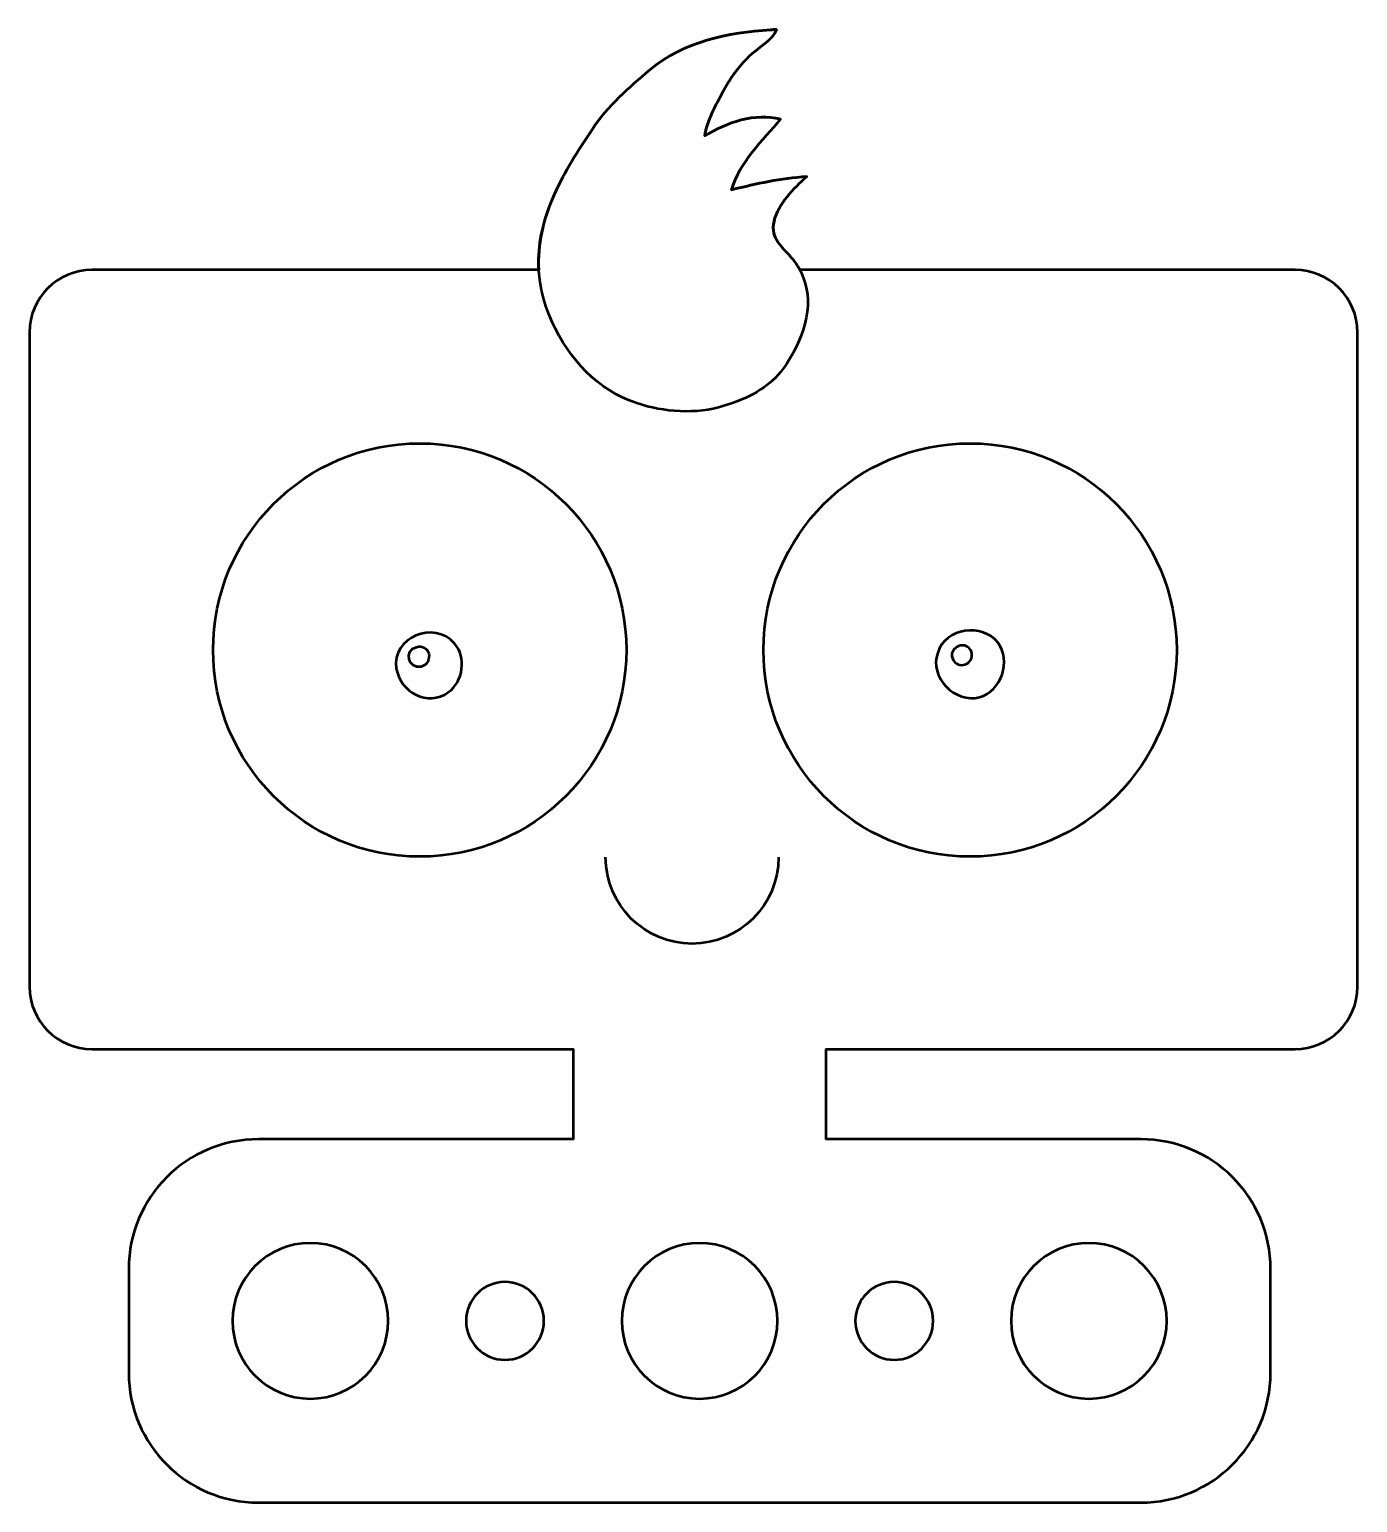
# Model space of a CAD drawing. Header units: centimetres. Extents: x -3.58 to 1.54, y -0.2 to 5.48.
import ezdxf

# ---------------------------------------------------------------- set-up
doc = ezdxf.new("R2010")
doc.units = ezdxf.units.CM
doc.header["$MEASUREMENT"] = 0
doc.layers.add('Layer 1', color=7, linetype='Continuous')

msp = doc.modelspace()

# ---------------------------------------------------------------- linework, layer by layer
at = {"layer": 'Layer 1', "lineweight": 53}
for points, knots in [([(0.7, -0.2), (0.7, -0.2), (-2.7, -0.2), (-2.7, -0.2), (-2.7, -0.2), (-2.97614, -0.2), (-3.2, 0.02386), (-3.2, 0.3), (-3.2, 0.3), (-3.2, 0.3), (-3.2, 0.7), (-3.2, 0.7), (-3.2, 0.7), (-3.2, 0.97614), (-2.97614, 1.2), (-2.7, 1.2), (-2.7, 1.2), (-2.7, 1.2), (-1.4875, 1.2), (-1.4875, 1.2), (-1.4875, 1.2), (-1.4875, 1.2), (-1.4875, 1.547), (-1.4875, 1.547), (-1.4875, 1.547), (-1.4875, 1.547), (-3.34155, 1.547), (-3.34155, 1.547), (-3.34155, 1.547), (-3.47398, 1.547), (-3.58233, 1.65535), (-3.58233, 1.78777), (-3.58233, 1.78777), (-3.58233, 1.78777), (-3.58233, 4.30899), (-3.58233, 4.30899), (-3.58233, 4.30899), (-3.58233, 4.44141), (-3.47398, 4.54977), (-3.34155, 4.54977), (-3.34155, 4.54977), (-3.34155, 4.54977), (-1.61966, 4.54977), (-1.61966, 4.54977), (-1.61966, 4.54977), (-1.6252, 4.64582), (-1.60409, 4.7417), (-1.56037, 4.83901), (-1.56037, 4.83901), (-1.51965, 4.92966), (-1.46825, 5.01015), (-1.41321, 5.09246), (-1.41321, 5.09246), (-1.35452, 5.18022), (-1.27227, 5.25267), (-1.19168, 5.32058), (-1.19168, 5.32058), (-1.06237, 5.4293), (-0.89061, 5.46422), (-0.72656, 5.47484), (-0.72656, 5.47484), (-0.71884, 5.47534), (-0.7112, 5.47572), (-0.70364, 5.47608), (-0.70364, 5.47608), (-0.71347, 5.43768), (-0.78155, 5.40102), (-0.80993, 5.37214), (-0.80993, 5.37214), (-0.84907, 5.33232), (-0.88553, 5.28496), (-0.91086, 5.23538), (-0.91086, 5.23538), (-0.93689, 5.18443), (-0.97295, 5.12316), (-0.9802, 5.06582), (-0.9802, 5.06582), (-0.89693, 5.11707), (-0.78653, 5.15709), (-0.68783, 5.12992), (-0.68783, 5.12992), (-0.75676, 5.04969), (-0.84709, 4.9631), (-0.87734, 4.85835), (-0.87734, 4.85835), (-0.77774, 4.88243), (-0.68966, 4.9029), (-0.58721, 4.90899), (-0.58721, 4.90899), (-0.63737, 4.86327), (-0.69725, 4.80581), (-0.71321, 4.73714), (-0.71321, 4.73714), (-0.72935, 4.66764), (-0.67948, 4.63758), (-0.6406, 4.59046), (-0.6406, 4.59046), (-0.63014, 4.57779), (-0.62115, 4.56414), (-0.61359, 4.54977), (-0.61359, 4.54977), (-0.61359, 4.54977), (1.2944, 4.54977), (1.2944, 4.54977), (1.2944, 4.54977), (1.42682, 4.54977), (1.53519, 4.44141), (1.53519, 4.30899), (1.53519, 4.30899), (1.53519, 4.30899), (1.53519, 1.78777), (1.53519, 1.78777), (1.53519, 1.78777), (1.53519, 1.65535), (1.42682, 1.547), (1.2944, 1.547), (1.2944, 1.547), (1.2944, 1.547), (-0.51251, 1.547), (-0.51251, 1.547), (-0.51251, 1.547), (-0.51251, 1.547), (-0.51251, 1.2), (-0.51251, 1.2), (-0.51251, 1.2), (-0.51251, 1.2), (0.7, 1.2), (0.7, 1.2), (0.7, 1.2), (0.97614, 1.2), (1.2, 0.97614), (1.2, 0.7), (1.2, 0.7), (1.2, 0.7), (1.2, 0.3), (1.2, 0.3), (1.2, 0.3), (1.2, 0.02386), (0.97614, -0.2), (0.7, -0.2)], [0, 0, 0, 0, 0.0277778, 0.0277778, 0.0277778, 0.0277778, 0.0555556, 0.0555556, 0.0555556, 0.0555556, 0.0833333, 0.0833333, 0.0833333, 0.0833333, 0.1111111, 0.1111111, 0.1111111, 0.1111111, 0.1388889, 0.1388889, 0.1388889, 0.1388889, 0.1666667, 0.1666667, 0.1666667, 0.1666667, 0.1944444, 0.1944444, 0.1944444, 0.1944444, 0.2222222, 0.2222222, 0.2222222, 0.2222222, 0.25, 0.25, 0.25, 0.25, 0.2777778, 0.2777778, 0.2777778, 0.2777778, 0.3055556, 0.3055556, 0.3055556, 0.3055556, 0.3333333, 0.3333333, 0.3333333, 0.3333333, 0.3611111, 0.3611111, 0.3611111, 0.3611111, 0.3888889, 0.3888889, 0.3888889, 0.3888889, 0.4166667, 0.4166667, 0.4166667, 0.4166667, 0.4444444, 0.4444444, 0.4444444, 0.4444444, 0.4722222, 0.4722222, 0.4722222, 0.4722222, 0.5, 0.5, 0.5, 0.5, 0.5277778, 0.5277778, 0.5277778, 0.5277778, 0.5555556, 0.5555556, 0.5555556, 0.5555556, 0.5833333, 0.5833333, 0.5833333, 0.5833333, 0.6111111, 0.6111111, 0.6111111, 0.6111111, 0.6388889, 0.6388889, 0.6388889, 0.6388889, 0.6666667, 0.6666667, 0.6666667, 0.6666667, 0.6944444, 0.6944444, 0.6944444, 0.6944444, 0.7222222, 0.7222222, 0.7222222, 0.7222222, 0.75, 0.75, 0.75, 0.75, 0.7777778, 0.7777778, 0.7777778, 0.7777778, 0.8055556, 0.8055556, 0.8055556, 0.8055556, 0.8333333, 0.8333333, 0.8333333, 0.8333333, 0.8611111, 0.8611111, 0.8611111, 0.8611111, 0.8888889, 0.8888889, 0.8888889, 0.8888889, 0.9166667, 0.9166667, 0.9166667, 0.9166667, 0.9444444, 0.9444444, 0.9444444, 0.9444444, 1, 1, 1, 1]), ([(-2.8, 0.5), (-2.8, 0.66568), (-2.66568, 0.8), (-2.5, 0.8), (-2.5, 0.8), (-2.33432, 0.8), (-2.2, 0.66568), (-2.2, 0.5), (-2.2, 0.5), (-2.2, 0.33432), (-2.33432, 0.2), (-2.5, 0.2), (-2.5, 0.2), (-2.66568, 0.2), (-2.8, 0.33432), (-2.8, 0.5)], [0, 0, 0, 0, 0.2, 0.2, 0.2, 0.2, 0.4, 0.4, 0.4, 0.4, 0.6, 0.6, 0.6, 0.6, 1, 1, 1, 1]), ([(-1.3, 0.5), (-1.3, 0.66568), (-1.16568, 0.8), (-1, 0.8), (-1, 0.8), (-0.83432, 0.8), (-0.7, 0.66568), (-0.7, 0.5), (-0.7, 0.5), (-0.7, 0.33432), (-0.83432, 0.2), (-1, 0.2), (-1, 0.2), (-1.16568, 0.2), (-1.3, 0.33432), (-1.3, 0.5)], [0, 0, 0, 0, 0.2, 0.2, 0.2, 0.2, 0.4, 0.4, 0.4, 0.4, 0.6, 0.6, 0.6, 0.6, 1, 1, 1, 1]), ([(0.2, 0.5), (0.2, 0.66568), (0.33432, 0.8), (0.5, 0.8), (0.5, 0.8), (0.66568, 0.8), (0.8, 0.66568), (0.8, 0.5), (0.8, 0.5), (0.8, 0.33432), (0.66568, 0.2), (0.5, 0.2), (0.5, 0.2), (0.33432, 0.2), (0.2, 0.33432), (0.2, 0.5)], [0, 0, 0, 0, 0.2, 0.2, 0.2, 0.2, 0.4, 0.4, 0.4, 0.4, 0.6, 0.6, 0.6, 0.6, 1, 1, 1, 1]), ([(-1.9, 0.5), (-1.9, 0.58284), (-1.83284, 0.65), (-1.75, 0.65), (-1.75, 0.65), (-1.66716, 0.65), (-1.6, 0.58284), (-1.6, 0.5), (-1.6, 0.5), (-1.6, 0.41716), (-1.66716, 0.35), (-1.75, 0.35), (-1.75, 0.35), (-1.83284, 0.35), (-1.9, 0.41716), (-1.9, 0.5)], [0, 0, 0, 0, 0.2, 0.2, 0.2, 0.2, 0.4, 0.4, 0.4, 0.4, 0.6, 0.6, 0.6, 0.6, 1, 1, 1, 1]), ([(-0.4, 0.5), (-0.4, 0.58284), (-0.33284, 0.65), (-0.25, 0.65), (-0.25, 0.65), (-0.16716, 0.65), (-0.1, 0.58284), (-0.1, 0.5), (-0.1, 0.5), (-0.1, 0.41716), (-0.16716, 0.35), (-0.25, 0.35), (-0.25, 0.35), (-0.33284, 0.35), (-0.4, 0.41716), (-0.4, 0.5)], [0, 0, 0, 0, 0.2, 0.2, 0.2, 0.2, 0.4, 0.4, 0.4, 0.4, 0.6, 0.6, 0.6, 0.6, 1, 1, 1, 1])]:
    msp.add_open_spline(points, degree=3, knots=knots, dxfattribs=at)
at = {"layer": 'Layer 1', "color": 5, "lineweight": 53}
for points, knots in [([(-0.72656, 5.47484), (-0.89061, 5.46422), (-1.06236, 5.4293), (-1.19167, 5.32058), (-1.19167, 5.32058), (-1.27227, 5.25267), (-1.35452, 5.18022), (-1.41321, 5.09246), (-1.41321, 5.09246), (-1.46825, 5.01015), (-1.51965, 4.92966), (-1.56037, 4.83901), (-1.56037, 4.83901), (-1.6345, 4.67402), (-1.64364, 4.51315), (-1.56807, 4.34857), (-1.56807, 4.34857), (-1.50231, 4.20539), (-1.39408, 4.08624), (-1.24176, 4.03561), (-1.24176, 4.03561), (-1.13747, 4.00092), (-1.0131, 3.99176), (-0.90704, 4.02549), (-0.90704, 4.02549), (-0.86187, 4.03983), (-0.81917, 4.05591), (-0.77826, 4.0801), (-0.77826, 4.0801), (-0.70588, 4.12296), (-0.66292, 4.17916), (-0.6271, 4.25452), (-0.6271, 4.25452), (-0.60204, 4.30731), (-0.58044, 4.37417), (-0.58305, 4.43346), (-0.58305, 4.43346), (-0.58561, 4.49053), (-0.60424, 4.54641), (-0.64059, 4.59046), (-0.64059, 4.59046), (-0.67947, 4.63758), (-0.72934, 4.66764), (-0.7132, 4.73714), (-0.7132, 4.73714), (-0.69725, 4.80581), (-0.63736, 4.86327), (-0.58721, 4.90899), (-0.58721, 4.90899), (-0.68965, 4.9029), (-0.77773, 4.88243), (-0.87733, 4.85835), (-0.87733, 4.85835), (-0.84708, 4.9631), (-0.75675, 5.04969), (-0.68783, 5.12992), (-0.68783, 5.12992), (-0.78652, 5.15709), (-0.89693, 5.11707), (-0.98019, 5.06582), (-0.98019, 5.06582), (-0.97294, 5.12316), (-0.93688, 5.18443), (-0.91086, 5.23538), (-0.91086, 5.23538), (-0.88553, 5.28496), (-0.84906, 5.33233), (-0.80993, 5.37214), (-0.80993, 5.37214), (-0.78155, 5.40102), (-0.71346, 5.43769), (-0.70363, 5.47608), (-0.70363, 5.47608), (-0.71119, 5.47573), (-0.71883, 5.47534), (-0.72656, 5.47484)], [0, 0, 0, 0, 0.05, 0.05, 0.05, 0.05, 0.1, 0.1, 0.1, 0.1, 0.15, 0.15, 0.15, 0.15, 0.2, 0.2, 0.2, 0.2, 0.25, 0.25, 0.25, 0.25, 0.3, 0.3, 0.3, 0.3, 0.35, 0.35, 0.35, 0.35, 0.4, 0.4, 0.4, 0.4, 0.45, 0.45, 0.45, 0.45, 0.5, 0.5, 0.5, 0.5, 0.55, 0.55, 0.55, 0.55, 0.6, 0.6, 0.6, 0.6, 0.65, 0.65, 0.65, 0.65, 0.7, 0.7, 0.7, 0.7, 0.75, 0.75, 0.75, 0.75, 0.8, 0.8, 0.8, 0.8, 0.85, 0.85, 0.85, 0.85, 0.9, 0.9, 0.9, 0.9, 1, 1, 1, 1]), ([(-1.28233, 3.08502), (-1.28233, 3.52476), (-1.63881, 3.88122), (-2.07853, 3.88122), (-2.07853, 3.88122), (-2.51827, 3.88122), (-2.87478, 3.52476), (-2.87478, 3.08502), (-2.87478, 3.08502), (-2.87478, 2.64528), (-2.51827, 2.2888), (-2.07853, 2.2888), (-2.07853, 2.2888), (-1.63881, 2.2888), (-1.28233, 2.64528), (-1.28233, 3.08502)], [0, 0, 0, 0, 0.2, 0.2, 0.2, 0.2, 0.4, 0.4, 0.4, 0.4, 0.6, 0.6, 0.6, 0.6, 1, 1, 1, 1]), ([(0.83836, 3.08502), (0.83836, 3.52476), (0.48187, 3.88122), (0.04213, 3.88122), (0.04213, 3.88122), (-0.39759, 3.88122), (-0.75409, 3.52476), (-0.75409, 3.08502), (-0.75409, 3.08502), (-0.75409, 2.64528), (-0.39759, 2.2888), (0.04213, 2.2888), (0.04213, 2.2888), (0.48187, 2.2888), (0.83836, 2.64528), (0.83836, 3.08502)], [0, 0, 0, 0, 0.2, 0.2, 0.2, 0.2, 0.4, 0.4, 0.4, 0.4, 0.6, 0.6, 0.6, 0.6, 1, 1, 1, 1]), ([(-1.96835, 2.92216), (-2.04732, 2.86557), (-2.153, 2.92141), (-2.16867, 3.01378), (-2.16867, 3.01378), (-2.18902, 3.1335), (-2.02137, 3.19992), (-1.94441, 3.11063), (-1.94441, 3.11063), (-1.89803, 3.05676), (-1.91012, 2.96391), (-1.96835, 2.92216)], [0, 0, 0, 0, 0.25, 0.25, 0.25, 0.25, 0.5, 0.5, 0.5, 0.5, 1, 1, 1, 1]), ([(0.16554, 2.99094), (0.15163, 2.94975), (0.12042, 2.91437), (0.07807, 2.90313), (0.07807, 2.90313), (-0.0143, 2.87857), (-0.11766, 2.98002), (-0.08207, 3.07441), (-0.08207, 3.07441), (-0.05321, 3.17115), (0.0905, 3.18928), (0.14915, 3.11376), (0.14915, 3.11376), (0.176, 3.07918), (0.17941, 3.03214), (0.16554, 2.99094)], [0, 0, 0, 0, 0.2, 0.2, 0.2, 0.2, 0.4, 0.4, 0.4, 0.4, 0.6, 0.6, 0.6, 0.6, 1, 1, 1, 1]), ([(-2.04397, 3.07201), (-2.0489, 3.08976), (-2.06725, 3.10318), (-2.09154, 3.09651), (-2.09154, 3.09651), (-2.14059, 3.08304), (-2.1238, 3.01089), (-2.07281, 3.02071), (-2.07281, 3.02071), (-2.04963, 3.0252), (-2.03837, 3.05179), (-2.04397, 3.07201)], [0, 0, 0, 0, 0.25, 0.25, 0.25, 0.25, 0.5, 0.5, 0.5, 0.5, 1, 1, 1, 1]), ([(-0.0128, 3.09397), (0.00022, 3.10377), (0.01875, 3.10662), (0.03267, 3.09733), (0.03267, 3.09733), (0.05187, 3.08455), (0.05443, 3.0555), (0.0387, 3.03894), (0.0387, 3.03894), (0.02652, 3.02613), (0.00513, 3.02338), (-0.00988, 3.03266), (-0.00988, 3.03266), (-0.01988, 3.03886), (-0.02634, 3.04997), (-0.02779, 3.06153), (-0.02779, 3.06153), (-0.02942, 3.07482), (-0.0234, 3.086), (-0.0128, 3.09397)], [0, 0, 0, 0, 0.1666667, 0.1666667, 0.1666667, 0.1666667, 0.3333333, 0.3333333, 0.3333333, 0.3333333, 0.5, 0.5, 0.5, 0.5, 0.6666667, 0.6666667, 0.6666667, 0.6666667, 1, 1, 1, 1])]:
    msp.add_open_spline(points, degree=3, knots=knots, dxfattribs=at)
for points in [[(-1.02881, 1.95321), (-1.21293, 1.95321), (-1.36218, 2.10246), (-1.36218, 2.28658)], [(-0.696, 2.28658), (-0.696, 2.10246), (-0.84526, 1.95321), (-1.02939, 1.95321)]]:
    msp.add_open_spline(points, degree=3, dxfattribs=at)

doc.saveas('drawing.dxf')
